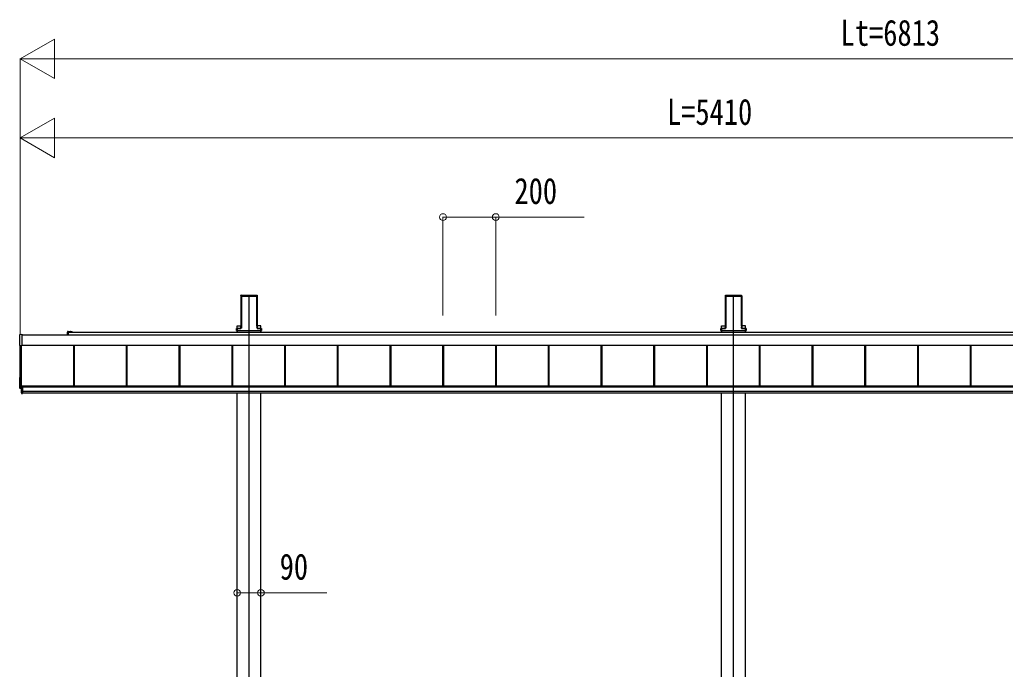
# Model space of a CAD drawing. Units: millimetres, scale not verified. Extents: x -12615 to 12615, y -8910 to 8910.
# Drawn here: x -3371 to 366, y -3403 to -939 of the extents above; entities that cross this region are included whole.
import ezdxf
from ezdxf.enums import TextEntityAlignment as Align

# ---------------------------------------------------------------- set-up
doc = ezdxf.new("R2010")
doc.units = ezdxf.units.MM
doc.header["$LTSCALE"] = 50
doc.layers.add('0-3_YKK_12', color=2, linetype='Continuous')
doc.layers.add('0-5_YKK_A1', color=4, linetype='Continuous')
doc.layers.add('0-6_YKK_D', color=6, linetype='Continuous', lineweight=18)
doc.styles.add('ＭＳ ゴシック', font='')
doc.styles.get('ＭＳ ゴシック').set_extended_font_data('MS Gothic')

msp = doc.modelspace()

# ---------------------------------------------------------------- linework, layer by layer
at = {"layer": '0-3_YKK_12'}
for p, q in [((-2501.86, -5305), (-2501.86, -1984.97)), ((-664.86, -5305), (-664.86, -1984.97))]:
    msp.add_line(p, q, dxfattribs=at)
at = {"layer": '0-5_YKK_A1'}
for p, q in [((-2533.11, -1990.32), (-2533.11, -2106.99)), ((-2532.75, -1984.47), (-2533.1, -1989.96)), ((-2532.31, -1984.93), (-2532.75, -1984.47)), ((-2532.25, -1984), (-2530.21, -1984)), ((-2532.25, -1984), (-2531.81, -1984.46)), ((-2532.23, -2100.94), (-2532.23, -1985.81)), ((-2531.73, -1985.49), (-2531.73, -2100.62)), ((-2529.9, -1984.33), (-2530.21, -1984)), ((-2529.9, -1984.33), (-2473.82, -1984.33)), ((-2529.36, -1987.47), (-2474.36, -1987.47)), ((-2529.36, -2108.82), (-2529.36, -1987.47)), ((-2473.82, -1984.33), (-2473.51, -1984)), ((-2473.51, -1984), (-2471.47, -1984)), ((-2471.98, -2100.62), (-2471.98, -1985.49)), ((-2471.91, -1984.46), (-2471.47, -1984)), ((-2471.49, -1985.81), (-2471.49, -2100.94)), ((-2470.97, -1984.47), (-2471.41, -1984.93)), ((-2470.97, -1984.47), (-2470.62, -1989.96)), ((-2470.61, -1990.32), (-2470.61, -2106.99)), ((-696.11, -1990.32), (-696.11, -2106.99)), ((-695.75, -1984.47), (-696.1, -1989.96)), ((-695.31, -1984.93), (-695.75, -1984.47)), ((-695.25, -1984), (-693.21, -1984)), ((-695.25, -1984), (-694.81, -1984.46)), ((-695.23, -2100.94), (-695.23, -1985.81)), ((-694.73, -1985.49), (-694.73, -2100.62)), ((-692.9, -1984.33), (-693.21, -1984)), ((-692.9, -1984.33), (-636.82, -1984.33)), ((-692.36, -1987.47), (-637.36, -1987.47)), ((-692.36, -2108.82), (-692.36, -1987.47)), ((-636.82, -1984.33), (-636.51, -1984)), ((-636.51, -1984), (-634.47, -1984)), ((-634.98, -2100.62), (-634.98, -1985.49)), ((-634.91, -1984.46), (-634.47, -1984)), ((-634.49, -1985.81), (-634.49, -2100.94)), ((-633.97, -1984.47), (-634.41, -1984.93)), ((-633.97, -1984.47), (-633.62, -1989.96)), ((-633.61, -1990.32), (-633.61, -2106.99)), ((-3190.36, -2133.88), (-3190.36, -2123.91)), ((-3187.86, -2121.41), (-3180.32, -2121.41)), ((-3187.86, -2123.91), (1710.14, -2123.91)), ((-3187.86, -2124.21), (-3187.86, -2133.88)), ((-3174.11, -2123.91), (-3187.56, -2123.91)), ((-3179.4, -2121.41), (-3174.11, -2121.41)), ((-2549.73, -2117.74), (-2549.73, -2118.24)), ((-2549.73, -2118.24), (-2549.26, -2118.24)), ((-2549.26, -2117.74), (-2549.26, -2110.86)), ((-2547.27, -2117.74), (-2549.26, -2117.74)), ((-2549.26, -2117.74), (-2549.26, -2118.24)), ((-2547.27, -2118.24), (-2549.26, -2118.24)), ((-2549.23, -2109.89), (-2534.22, -2109.89)), ((-2547.27, -2110.94), (-2547.27, -2117.74)), ((-2533.69, -2110.94), (-2547.27, -2110.94)), ((-2547.27, -2117.74), (-2456.45, -2117.74)), ((-2547.27, -2118.24), (-2456.45, -2118.24)), ((-2547.26, -2117.74), (-2547.26, -2118.24)), ((-2547.06, -2100.56), (-2533.11, -2100.56)), ((-2547.06, -2109.89), (-2547.06, -2100.56)), ((-2547.06, -2123.91), (-2547.06, -2118.24)), ((-2546.86, -2118.24), (-2546.86, -2123.91)), ((-2545.86, -2117.9), (-2457.86, -2117.9)), ((-2533.12, -2107.34), (-2533.22, -2108.96)), ((-2532.7, -2109.51), (-2532.32, -2103.41)), ((-2531.82, -2103.44), (-2532.2, -2109.54)), ((-2471.52, -2109.54), (-2471.9, -2103.44)), ((-2471.4, -2103.41), (-2471.02, -2109.51)), ((-2456.66, -2100.56), (-2470.61, -2100.56)), ((-2470.6, -2107.34), (-2470.5, -2108.96)), ((-2470.02, -2110.44), (-2456.45, -2110.44)), ((-2456.45, -2110.94), (-2470.02, -2110.94)), ((-2469.5, -2109.89), (-2454.49, -2109.89)), ((-2456.86, -2118.24), (-2456.86, -2123.91)), ((-2456.66, -2109.89), (-2456.66, -2100.56)), ((-2456.66, -2123.91), (-2456.66, -2118.24)), ((-2456.45, -2110.44), (-2456.45, -2110.94)), ((-2456.45, -2117.74), (-2456.45, -2110.94)), ((-2454.45, -2117.74), (-2456.45, -2117.74)), ((-2456.45, -2117.74), (-2456.45, -2118.24)), ((-2454.45, -2118.24), (-2456.45, -2118.24)), ((-2454.45, -2110.86), (-2454.45, -2117.74)), ((-2454.45, -2117.74), (-2454.45, -2118.24)), ((-2453.99, -2118.24), (-2454.45, -2118.24)), ((-2453.99, -2117.74), (-2453.99, -2118.24)), ((-712.73, -2117.74), (-712.73, -2118.24)), ((-712.73, -2118.24), (-712.26, -2118.24)), ((-712.26, -2117.74), (-712.26, -2110.86)), ((-710.27, -2117.74), (-712.26, -2117.74)), ((-712.26, -2117.74), (-712.26, -2118.24)), ((-710.27, -2118.24), (-712.26, -2118.24)), ((-712.23, -2109.89), (-697.22, -2109.89)), ((-710.27, -2110.94), (-710.27, -2117.74)), ((-696.69, -2110.94), (-710.27, -2110.94)), ((-710.27, -2117.74), (-619.45, -2117.74)), ((-710.27, -2118.24), (-619.45, -2118.24)), ((-710.26, -2117.74), (-710.26, -2118.24)), ((-710.06, -2100.56), (-696.11, -2100.56)), ((-710.06, -2109.89), (-710.06, -2100.56)), ((-710.06, -2123.91), (-710.06, -2118.24)), ((-709.86, -2118.24), (-709.86, -2123.91)), ((-708.86, -2117.9), (-620.86, -2117.9)), ((-696.12, -2107.34), (-696.22, -2108.96)), ((-695.7, -2109.51), (-695.32, -2103.41)), ((-694.82, -2103.44), (-695.2, -2109.54)), ((-634.52, -2109.54), (-634.9, -2103.44)), ((-634.4, -2103.41), (-634.02, -2109.51)), ((-619.66, -2100.56), (-633.61, -2100.56)), ((-633.6, -2107.34), (-633.5, -2108.96)), ((-633.02, -2110.44), (-619.45, -2110.44)), ((-619.45, -2110.94), (-633.02, -2110.94)), ((-632.5, -2109.89), (-617.49, -2109.89)), ((-619.86, -2118.24), (-619.86, -2123.91)), ((-619.66, -2109.89), (-619.66, -2100.56)), ((-619.66, -2123.91), (-619.66, -2118.24)), ((-619.45, -2110.44), (-619.45, -2110.94)), ((-619.45, -2117.74), (-619.45, -2110.94)), ((-617.45, -2117.74), (-619.45, -2117.74)), ((-619.45, -2117.74), (-619.45, -2118.24)), ((-617.45, -2118.24), (-619.45, -2118.24)), ((-617.45, -2110.86), (-617.45, -2117.74)), ((-617.45, -2117.74), (-617.45, -2118.24)), ((-616.99, -2118.24), (-617.45, -2118.24)), ((-616.99, -2117.74), (-616.99, -2118.24)), ((-3371.36, -2174.33), (-3371.36, -2133.3)), ((-3363.36, -2133.88), (2010.14, -2133.88)), ((-3363.36, -2175.6), (-3370.89, -2175.14)), ((-3369.86, -2336.94), (-3369.86, -2175.2)), ((-3364.86, -2354.97), (-3364.86, -2175.51)), ((-3363.36, -2173.83), (2029.14, -2173.83)), ((-3363.36, -2174.07), (2029.14, -2174.07)), ((-3363.36, -2175.1), (-3363.36, -2175.6)), ((-3166.36, -2327.7), (-3166.36, -2174.07)), ((-3165.96, -2327.7), (-3165.96, -2174.07)), ((-3163.36, -2327.7), (-3163.36, -2174.07)), ((-2966.36, -2327.7), (-2966.36, -2174.07)), ((-2963.76, -2327.7), (-2963.76, -2174.07)), ((-2963.36, -2327.7), (-2963.36, -2174.07)), ((-2766.36, -2327.7), (-2766.36, -2174.07)), ((-2763.76, -2327.7), (-2763.76, -2174.07)), ((-2763.36, -2327.7), (-2763.36, -2174.07)), ((-2566.36, -2327.7), (-2566.36, -2174.07)), ((-2563.76, -2327.7), (-2563.76, -2174.07)), ((-2563.36, -2327.7), (-2563.36, -2174.07)), ((-2366.36, -2327.7), (-2366.36, -2174.07)), ((-2363.76, -2327.7), (-2363.76, -2174.07)), ((-2363.36, -2327.7), (-2363.36, -2174.07)), ((-2166.36, -2327.7), (-2166.36, -2174.07)), ((-2163.76, -2327.7), (-2163.76, -2174.07)), ((-2163.36, -2327.7), (-2163.36, -2174.07)), ((-1966.36, -2327.7), (-1966.36, -2174.07)), ((-1963.76, -2327.7), (-1963.76, -2174.07)), ((-1963.36, -2327.7), (-1963.36, -2174.07)), ((-1766.36, -2327.7), (-1766.36, -2174.07)), ((-1763.76, -2327.7), (-1763.76, -2174.07)), ((-1763.36, -2327.7), (-1763.36, -2174.07)), ((-1566.36, -2327.7), (-1566.36, -2174.07)), ((-1563.76, -2327.7), (-1563.76, -2174.07)), ((-1563.36, -2327.7), (-1563.36, -2174.07)), ((-1366.36, -2327.7), (-1366.36, -2174.07)), ((-1363.76, -2327.7), (-1363.76, -2174.07)), ((-1363.36, -2327.7), (-1363.36, -2174.07)), ((-1166.36, -2327.7), (-1166.36, -2174.07)), ((-1163.76, -2327.7), (-1163.76, -2174.07)), ((-1163.36, -2327.7), (-1163.36, -2174.07)), ((-966.36, -2327.7), (-966.36, -2174.07)), ((-963.76, -2327.7), (-963.76, -2174.07)), ((-963.36, -2327.7), (-963.36, -2174.07)), ((-766.36, -2327.7), (-766.36, -2174.07)), ((-763.76, -2327.7), (-763.76, -2174.07)), ((-763.36, -2327.7), (-763.36, -2174.07)), ((-566.36, -2327.7), (-566.36, -2174.07)), ((-563.76, -2327.7), (-563.76, -2174.07)), ((-563.36, -2327.7), (-563.36, -2174.07)), ((-366.36, -2327.7), (-366.36, -2174.07)), ((-366.36, -2327.7), (-366.36, -2174.07)), ((-363.76, -2327.7), (-363.76, -2174.07)), ((-363.76, -2327.7), (-363.76, -2174.07)), ((-363.36, -2327.7), (-363.36, -2174.07)), ((-166.36, -2327.7), (-166.36, -2174.07)), ((-163.76, -2327.7), (-163.76, -2174.07)), ((-163.36, -2327.7), (-163.36, -2174.07)), ((33.64, -2327.7), (33.64, -2174.07)), ((36.24, -2327.7), (36.24, -2174.07)), ((36.64, -2327.7), (36.64, -2174.07)), ((233.64, -2327.7), (233.64, -2174.07)), ((236.24, -2327.7), (236.24, -2174.07)), ((236.64, -2327.7), (236.64, -2174.07)), ((-3371.36, -2337.32), (-3371.36, -2296.29)), ((-3370.89, -2295.8), (-3369.86, -2295.73)), ((-3364.86, -2338.49), (-3370.89, -2338.13)), ((-3369.86, -2336.94), (-3364.86, -2336.94)), ((-3364.86, -2327.44), (-3361.36, -2327.44)), ((-3361.36, -2349.88), (-3364.86, -2349.88)), ((-3361.36, -2327.7), (2031.64, -2327.7)), ((-3361.36, -2329.71), (2031.64, -2329.71)), ((-3361.36, -2331.51), (2031.64, -2331.51)), ((-3361.36, -2331.51), (2031.64, -2331.51)), ((-3361.36, -2348.48), (2031.64, -2348.48)), ((-3364.86, -2356.5), (-3361.36, -2356.5)), ((-3361.36, -2354.97), (2031.64, -2354.97)), ((-2547.06, -5105), (-2547.06, -2354.97)), ((-2456.66, -5105), (-2456.66, -2354.97)), ((-710.06, -5105), (-710.06, -2354.97)), ((-619.66, -5105), (-619.66, -2354.97))]:
    msp.add_line(p, q, dxfattribs=at)
for points in [[(-2549.73, -2110.39), (-2549.73, -2117.74), (-2549.26, -2117.74)], [(-2547.27, -2110.94), (-2547.27, -2110.44), (-2533.69, -2110.44)], [(-2453.99, -2110.39), (-2453.99, -2117.74), (-2454.45, -2117.74)], [(-712.73, -2110.39), (-712.73, -2117.74), (-712.26, -2117.74)], [(-710.27, -2110.94), (-710.27, -2110.44), (-696.69, -2110.44)], [(-616.99, -2110.39), (-616.99, -2117.74), (-617.45, -2117.74)], [(-3370.89, -2132.81), (-3363.36, -2132.35), (-3363.36, -2132.85), (-3363.36, -2175.1)], [(-3364.86, -2327.44), (-3364.86, -2349.88), (-3364.86, -2356.5)], [(-3361.86, -2327.44), (-3361.86, -2349.88), (-3361.86, -2356.5)], [(-3361.36, -2327.44), (-3361.36, -2349.88), (-3361.36, -2356.5)]]:
    msp.add_lwpolyline(points, dxfattribs=at)
for centre, radius, start, end in [((-3187.86, -2123.91), 2.5, 90, 180), ((-3187.56, -2124.21), 0.3, 90, 180), ((-3180.32, -2121.61), 0.2, 23.57818, 90), ((-3179.86, -2121.41), 0.3, 203.57818, 336.42182), ((-3179.4, -2121.61), 0.2, 90, 156.42182), ((-3174.11, -2122.66), 1.25, 270, 90), ((-2548.76, -2110.86), 0.501, 90.24971, 179.75029), ((-2454.95, -2110.86), 0.501, 0.24971, 89.75029), ((-711.76, -2110.86), 0.501, 90.24971, 179.75029), ((-617.95, -2110.86), 0.501, 0.24971, 89.75029), ((-3370.86, -2133.3), 0.497, 93.16944, 179.94772), ((-3370.49, -2174.36), 0.873, 177.74142, 242.53793), ((-3370.86, -2296.29), 0.497, 93.16944, 179.94772), ((-3370.49, -2337.35), 0.873, 177.74142, 242.53793)]:
    msp.add_arc(centre, radius, start, end, dxfattribs=at)
for centre, major_axis, ratio, start_param, end_param in [((-2533.06, -1989.96), (0.031, 0.5), 0.061627, 1.5746234, 2.3600215), ((-2532.25, -1984.5), (0.346, -0.364), 0.996462, 2.3838095, 3.8892836), ((-2532.54, -1987.97), (0.22, 3.04), 0.070684, 5.5043854, 6.2286971), ((-2532.04, -1988), (0.22, 3.54), 0.060877, 5.5025319, 6.2268436), ((-2471.68, -1988), (-0.22, 3.54), 0.060877, 0.0563417, 0.7806534), ((-2471.18, -1987.97), (-0.22, 3.04), 0.070684, 0.0544883, 0.7787999), ((-2471.47, -1984.5), (-0.346, -0.364), 0.996462, 2.3939017, 3.8993758), ((-2470.65, -1989.96), (-0.031, 0.5), 0.061627, 3.9231638, 4.7085619), ((-696.06, -1989.96), (0.031, 0.5), 0.061627, 1.5746234, 2.3600215), ((-695.25, -1984.5), (0.346, -0.364), 0.996462, 2.3838095, 3.8892836), ((-695.54, -1987.97), (0.22, 3.04), 0.070684, 5.5043854, 6.2286971), ((-695.04, -1988), (0.22, 3.54), 0.060877, 5.5025319, 6.2268436), ((-634.68, -1988), (-0.22, 3.54), 0.060877, 0.0563417, 0.7806534), ((-634.18, -1987.97), (-0.22, 3.04), 0.070684, 0.0544883, 0.7787999), ((-634.47, -1984.5), (-0.346, -0.364), 0.996462, 2.3939017, 3.8993758), ((-633.65, -1989.96), (-0.031, 0.5), 0.061627, 3.9231638, 4.7085619), ((-2549.23, -2110.39), (0.355, -0.355), 0.99628, 2.358058, 3.9251274), ((-2547.27, -2110.85), (2, 0), 0.045872, 3.2026792, 4.712389), ((-2547.27, -2110.35), (1.5, 0), 0.061163, 3.2026792, 4.712389), ((-2534.22, -2108.89), (0.691, -0.728), 0.996462, 5.5254021, 7.0308762), ((-2533.7, -2109.44), (-0.693, 0.73), 0.992955, 2.3838095, 3.8892836), ((-2533.7, -2109.44), (1.04, -1.09), 0.996462, 5.5254021, 7.0308762), ((-2533.15, -2107.34), (0.031, 0.5), 0.061627, 4.716216, 5.5016142), ((-2532.54, -2103.41), (0.22, 3.5), 0.061627, 4.716216, 5.5016142), ((-2532.04, -2103.44), (0.22, 4), 0.053972, 4.7153191, 5.5007173), ((-2471.68, -2103.44), (-0.22, 4), 0.053972, 0.782468, 1.5678662), ((-2470.02, -2109.44), (-1.04, -1.09), 0.996462, 5.5354944, 7.0409685), ((-2471.18, -2103.41), (-0.22, 3.5), 0.061627, 0.7815711, 1.5669693), ((-2470.02, -2109.44), (0.693, 0.73), 0.992955, 2.3939017, 3.8993758), ((-2470.56, -2107.34), (-0.031, 0.5), 0.061627, 0.7815711, 1.5669693), ((-2469.5, -2108.89), (-0.691, -0.728), 0.996462, 5.5354944, 7.0409685), ((-2456.45, -2110.35), (1.5, 0), 0.061163, 4.712389, 6.2220988), ((-2456.45, -2110.85), (2, 0), 0.045872, 4.712389, 6.2220988), ((-2454.49, -2110.39), (-0.355, -0.355), 0.99628, 2.358058, 3.9251274), ((-712.23, -2110.39), (0.355, -0.355), 0.99628, 2.358058, 3.9251274), ((-710.27, -2110.85), (2, 0), 0.045872, 3.2026792, 4.712389), ((-710.27, -2110.35), (1.5, 0), 0.061163, 3.2026792, 4.712389), ((-697.22, -2108.89), (0.691, -0.728), 0.996462, 5.5254021, 7.0308762), ((-696.7, -2109.44), (-0.693, 0.73), 0.992955, 2.3838095, 3.8892836), ((-696.7, -2109.44), (1.04, -1.09), 0.996462, 5.5254021, 7.0308762), ((-696.15, -2107.34), (0.031, 0.5), 0.061627, 4.716216, 5.5016142), ((-695.54, -2103.41), (0.22, 3.5), 0.061627, 4.716216, 5.5016142), ((-695.04, -2103.44), (0.22, 4), 0.053972, 4.7153191, 5.5007173), ((-634.68, -2103.44), (-0.22, 4), 0.053972, 0.782468, 1.5678662), ((-633.02, -2109.44), (-1.04, -1.09), 0.996462, 5.5354944, 7.0409685), ((-634.18, -2103.41), (-0.22, 3.5), 0.061627, 0.7815711, 1.5669693), ((-633.02, -2109.44), (0.693, 0.73), 0.992955, 2.3939017, 3.8993758), ((-633.56, -2107.34), (-0.031, 0.5), 0.061627, 0.7815711, 1.5669693), ((-632.5, -2108.89), (-0.691, -0.728), 0.996462, 5.5354944, 7.0409685), ((-619.45, -2110.35), (1.5, 0), 0.061163, 4.712389, 6.2220988), ((-619.45, -2110.85), (2, 0), 0.045872, 4.712389, 6.2220988), ((-617.49, -2110.39), (-0.355, -0.355), 0.99628, 2.358058, 3.9251274)]:
    msp.add_ellipse(centre, major_axis=major_axis, ratio=ratio, start_param=start_param, end_param=end_param, dxfattribs=at)
at = {"layer": '0-6_YKK_D'}
for p, q in [((-3369.86, -1087.47), (-3239.95, -1012.47)), ((-3239.95, -1162.47), (-3239.95, -1012.47)), ((-3369.86, -2131.91), (-3369.86, -1086.47)), ((-3369.86, -1087.47), (-3239.95, -1162.47)), ((-3369.86, -1087.47), (-3110.05, -1087.47)), ((3293.14, -1087.47), (-3219.86, -1087.47)), ((-3369.86, -1387.47), (-3239.95, -1312.47)), ((-3239.95, -1462.47), (-3239.95, -1312.47)), ((-3369.86, -2132.91), (-3369.86, -1386.47)), ((-3369.86, -1387.47), (-3239.95, -1462.47)), ((-3369.86, -1387.47), (-3110.05, -1387.47)), ((1890.14, -1387.47), (-3219.86, -1387.47)), ((-1766.36, -2061.43), (-1766.36, -1686.47)), ((-1566.36, -2061.43), (-1566.36, -1686.47)), ((-2547.06, -3059.9), (-2547.06, -3113.93)), ((-2456.66, -3059.9), (-2456.66, -3113.93))]:
    msp.add_line(p, q, dxfattribs=at)
for points in [[(-1766.36, -1687.47), (-1566.36, -1687.47), (-1230.56, -1687.47)], [(-2547.06, -3112.93), (-2456.66, -3112.93), (-2207.26, -3112.93)]]:
    msp.add_lwpolyline(points, dxfattribs=at)
for centre in [(-1766.36, -1687.47), (-1566.36, -1687.47), (-2547.06, -3112.93), (-2456.66, -3112.93)]:
    msp.add_circle(centre, 12.75, dxfattribs=at)

# ---------------------------------------------------------------- texts
at = {"layer": '0-6_YKK_D', "style": 'ＭＳ ゴシック', "width": 0.8}
for s, p in [('Lt=6813', (-258.56, -1067.47)), ('L=5410', (-916.86, -1367.47)), ('200', (-1495.36, -1667.47)), ('90', (-2385.66, -3092.93))]:
    msp.add_text(s, height=98.97, dxfattribs=at).set_placement(p, align=Align.BOTTOM_LEFT)

doc.saveas('drawing.dxf')
